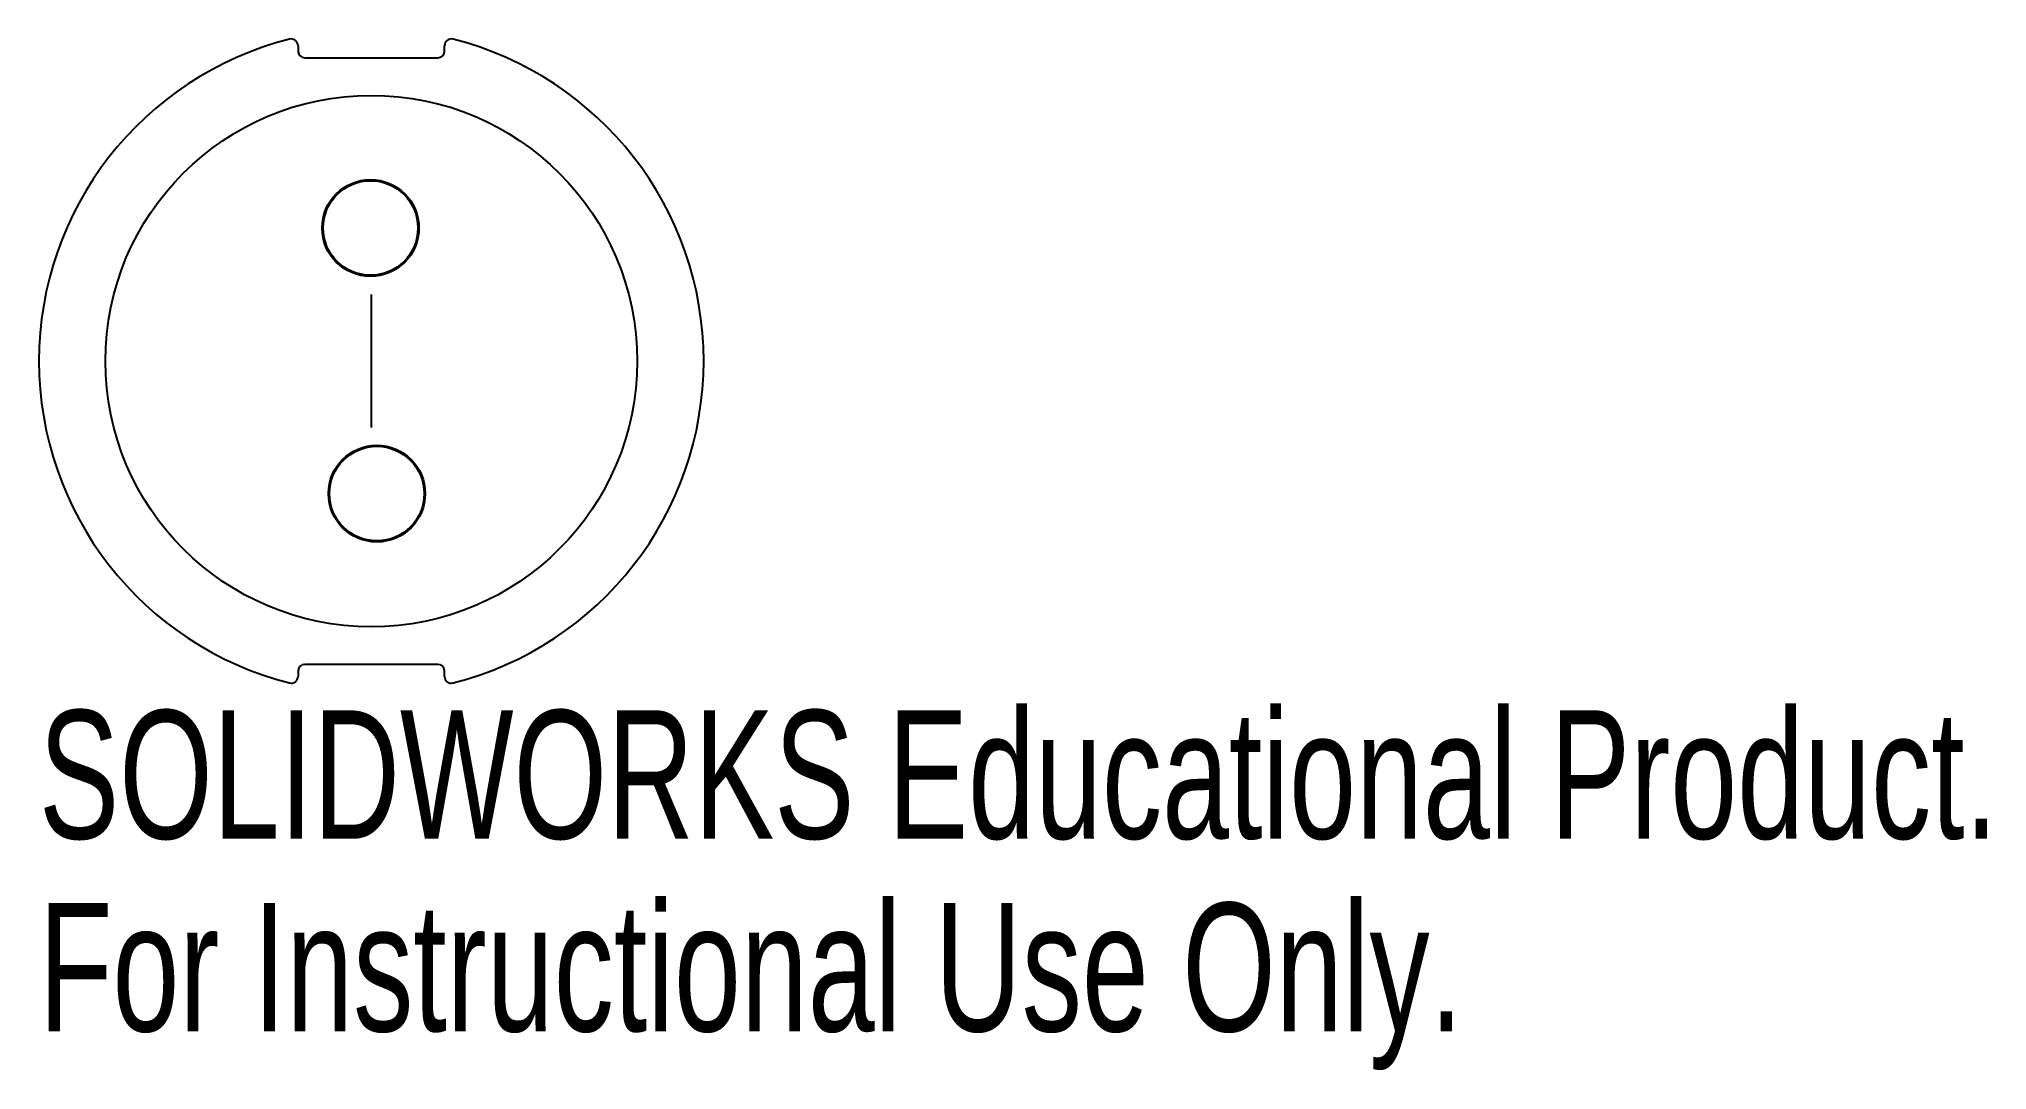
# Paper-space layout '_Top' of a CAD drawing. Header units: millimetres. Extents: x -12.5 to 60.8, y -26.7 to 12.1.
import ezdxf

# ---------------------------------------------------------------- set-up
doc = ezdxf.new("R2010")
doc.units = ezdxf.units.MM
doc.linetypes.add('CENTERX2', pattern=[20.32, 12.7, -2.54, 2.54, -2.54])
doc.styles.add('SLDTEXTSTYLE0', font='TXT', dxfattribs={"width": 0.7})

psp = doc.layouts.new('_Top')

# ---------------------------------------------------------------- linework, layer by layer
at = {"color": 7, "linetype": 'Continuous', "lineweight": 25}
for p, q in [((-3.527, 11.992), (-3.538, 11.989)), ((3.539, 11.989), (3.527, 11.992)), ((-2.503, 11.417), (2.503, 11.417)), ((2.503, -11.417), (-2.503, -11.417)), ((-3.539, -11.989), (-3.527, -11.992)), ((3.527, -11.992), (3.538, -11.989))]:
    psp.add_line(p, q, dxfattribs=at)
at = {"color": 7, "linetype": 'CENTERX2'}
psp.add_line((0, 2.5), (0, -2.5), dxfattribs=at)
at = {"color": 7, "linetype": 'Continuous', "lineweight": 25}
for centre, radius in [((0, 0), 10), ((-0.029, 5.009), 1.82), ((-0.029, 5.009), 1.78), ((0.208, -4.989), 1.82), ((0.208, -4.989), 1.78)]:
    psp.add_circle(centre, radius, dxfattribs=at)
for centre, radius, start, end in [((0, 0), 12.5, 104.23491, 255.76509), ((-3.011, 11.87), 0.254, 0, 104.23491), ((3.011, 11.87), 0.254, 75.76509, 180), ((0, 0), 12.5, 284.23491, 75.76509), ((-2.503, 11.671), 0.254, 186.08208, 270), ((2.503, 11.671), 0.254, 270, 353.91792), ((-2.503, -11.671), 0.254, 90, 173.91792), ((2.503, -11.671), 0.254, 6.08208, 90), ((-3.011, -11.87), 0.254, 255.76509, 0), ((3.011, -11.87), 0.254, 180, 284.23491)]:
    psp.add_arc(centre, radius, start, end, dxfattribs=at)
for points, knots in [([(-2.757, 11.87), (-2.757, 11.87), (-2.757, 11.849), (-2.757, 11.777), (-2.757, 11.726), (-2.757, 11.671)], [0, 0, 0, 0, 0.5, 0.5, 1, 1, 1, 1]), ([(2.757, 11.671), (2.757, 11.726), (2.757, 11.776), (2.757, 11.849), (2.757, 11.87), (2.757, 11.87)], [0, 0, 0, 0, 0.5, 0.5, 1, 1, 1, 1]), ([(-2.757, 11.671), (-2.757, 11.664), (-2.757, 11.656), (-2.756, 11.649), (-2.756, 11.647), (-2.756, 11.645), (-2.756, 11.644)], [0, 0, 0, 0, 0.0000224279, 0.0000224279, 0.0000224279, 0.00002757903, 0.00002757903, 0.00002757903, 0.00002757903]), ([(2.756, 11.644), (2.757, 11.651), (2.757, 11.659), (2.757, 11.666), (2.757, 11.667), (2.757, 11.669), (2.757, 11.671)], [0, 0, 0, 0, 0.00002242004, 0.00002242004, 0.00002242004, 0.00002757123, 0.00002757123, 0.00002757123, 0.00002757123]), ([(-2.756, -11.644), (-2.757, -11.651), (-2.757, -11.659), (-2.757, -11.666), (-2.757, -11.667), (-2.757, -11.669), (-2.757, -11.671)], [0, 0, 0, 0, 0.00002242004, 0.00002242004, 0.00002242004, 0.00002757123, 0.00002757123, 0.00002757123, 0.00002757123]), ([(-2.757, -11.671), (-2.757, -11.726), (-2.757, -11.776), (-2.757, -11.849), (-2.757, -11.87), (-2.757, -11.87)], [0, 0, 0, 0, 0.5, 0.5, 1, 1, 1, 1]), ([(2.757, -11.671), (2.757, -11.664), (2.757, -11.656), (2.756, -11.649), (2.756, -11.647), (2.756, -11.645), (2.756, -11.644)], [0, 0, 0, 0, 0.0000224279, 0.0000224279, 0.0000224279, 0.00002757903, 0.00002757903, 0.00002757903, 0.00002757903]), ([(2.757, -11.87), (2.757, -11.87), (2.757, -11.849), (2.757, -11.777), (2.757, -11.726), (2.757, -11.671)], [0, 0, 0, 0, 0.5, 0.5, 1, 1, 1, 1])]:
    psp.add_open_spline(points, degree=3, knots=knots, dxfattribs=at)

# ---------------------------------------------------------------- texts
at = {"color": 7, "linetype": 'Continuous', "char_height": 4.83362, "attachment_point": 1, "style": 'SLDTEXTSTYLE0'}
for s, insert in [('SOLIDWORKS Educational Product.', (-12.5, -13.144)), ('For Instructional Use Only.', (-12.5, -20.394))]:
    psp.add_mtext(s, dxfattribs=dict(at, insert=insert))

doc.saveas('drawing.dxf')
